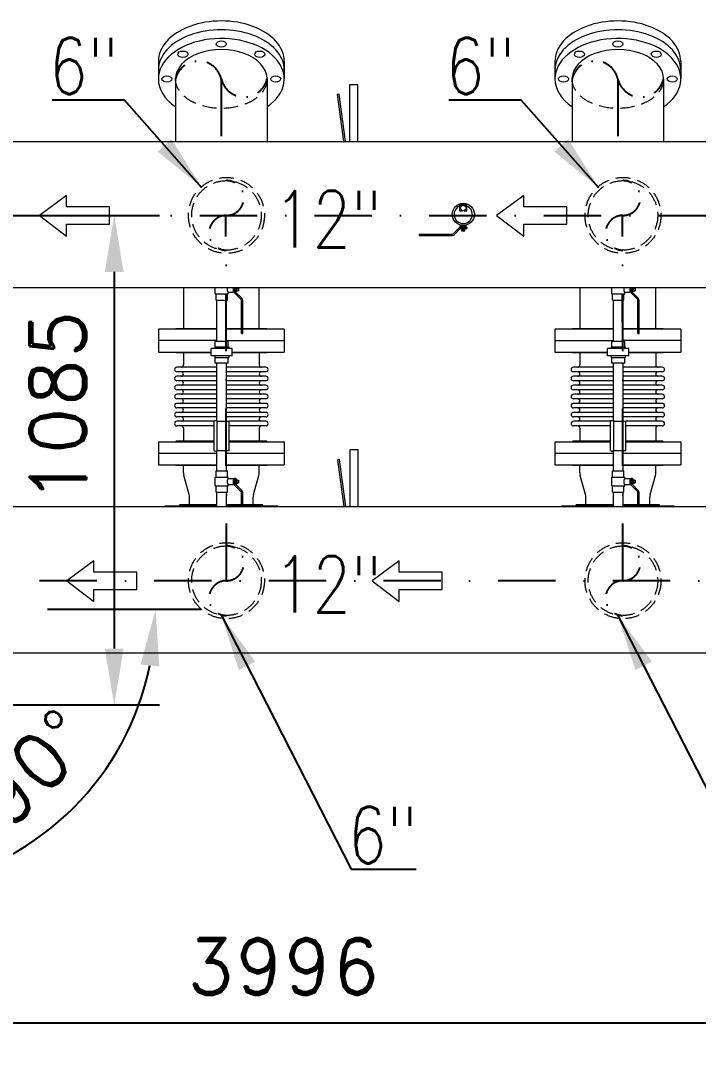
# Model space of a CAD drawing. Header units: millimetres. Extents: x -312439 to 477422, y -331570 to 212570.
# Drawn here: x 359720 to 361220, y 170198 to 172517 of the extents above; entities that cross this region are included whole.
import ezdxf

# ---------------------------------------------------------------- set-up
doc = ezdxf.new("R2010")
doc.units = ezdxf.units.MM
doc.linetypes.add('DASHDOT', pattern=[25.4, 12.7, -6.35, 0, -6.35])
doc.linetypes.add('HIDDEN', pattern=[9.525, 6.35, -3.175])
doc.layers.add('ARCONDTEXTO', color=4, linetype='Continuous')
doc.layers.add('TEXTO FORMATO', color=4, linetype='Continuous')
doc.styles.add('ROMAND', font='ROMAND.SHX')
doc.styles.add('ROMANS', font='romans.shx', dxfattribs={"height": 187.5})
doc.dimstyles.new('1-50 (MILIMETRO)', dxfattribs={"dimscale": 0, "dimtxt": 125, "dimasz": 125, "dimexe": 100, "dimexo": 100, "dimgap": 50, "dimtad": 0, "dimdec": 0, "dimzin": 0, "dimdsep": 46, "dimtxsty": 'ROMAND', "dimcen": -390, "dimclrd": 1, "dimclre": 1, "dimclrt": 3, "dimadec": 0, "dimazin": 0, "dimtfac": 1, "dimtdec": 0, "dimtix": 1, "dimtmove": 2, "dimatfit": 2, "dimfxl": 1, "dimtvp": 1, "dimtolj": 1, "dimtzin": 0, "dimarcsym": 0})

# ---------------------------------------------------------------- blocks, each defined once
blk = doc.blocks.new('*D117')
at = {"color": 1, "lineweight": -2, "transparency": 16777216}
for p, q in [((359708.4, 172086.3), (360026.7, 172086.3)), ((359926.7, 171961.3), (359926.7, 171126.8)), ((359496.5, 171001.8), (360026.7, 171001.8))]:
    blk.add_line(p, q, dxfattribs=at)
at = {"color": 1, "transparency": 16777216}
for points in [[(359905.8, 171961.3), (359947.5, 171961.3), (359926.7, 172086.3)], [(359905.8, 171126.8), (359947.5, 171126.8), (359926.7, 171001.8)]]:
    blk.add_solid(points, dxfattribs=at)
at = {"layer": 'Defpoints', "color": 0, "transparency": 16777216}
for p in [(359608.4, 172086.3), (359396.5, 171001.8), (359926.7, 171001.8)]:
    blk.add_point(p, dxfattribs=at)
at = {"color": 3, "transparency": 16777216, "insert": (359801.7, 171662.5), "char_height": 125, "attachment_point": 5, "rotation": 90, "style": 'ROMAND'}
blk.add_mtext('\\A1;1085', dxfattribs=at)
blk = doc.blocks.new('*D64')
at = {"color": 1, "lineweight": -2, "transparency": 16777216}
for p, q in [((358303.6, 170937.8), (358303.6, 170197.5)), ((362299.4, 170937.8), (362299.4, 170197.5)), ((358428.6, 170297.5), (362174.4, 170297.5))]:
    blk.add_line(p, q, dxfattribs=at)
at = {"color": 1, "transparency": 16777216}
for points in [[(358428.6, 170318.3), (358428.6, 170276.7), (358303.6, 170297.5)], [(362174.4, 170318.3), (362174.4, 170276.7), (362299.4, 170297.5)]]:
    blk.add_solid(points, dxfattribs=at)
at = {"layer": 'Defpoints', "color": 0, "transparency": 16777216}
for p in [(358303.6, 171037.8), (362299.4, 171037.8), (362299.4, 170297.5)]:
    blk.add_point(p, dxfattribs=at)
at = {"color": 3, "transparency": 16777216, "insert": (360301.5, 170422.5), "char_height": 125, "attachment_point": 5, "style": 'ROMAND'}
blk.add_mtext('\\A1;3996', dxfattribs=at)
blk = doc.blocks.new('*D66')
at = {"color": 1, "lineweight": -2, "transparency": 16777216}
for p, q in [((359779.1, 171213.7), (360118.4, 171213.7)), ((359396.5, 170831.1), (359396.5, 170491.8))]:
    blk.add_line(p, q, dxfattribs=at)
blk.add_arc((359396.5, 171213.7), 621.9, 281.5351, 348.4649, dxfattribs=at)
at = {"color": 1, "transparency": 16777216}
for points in [[(359985.1, 171091.4), (360026.6, 171087.2), (360018.4, 171213.7)], [(359522.9, 170583.6), (359518.7, 170625.1), (359396.5, 170591.8)]]:
    blk.add_solid(points, dxfattribs=at)
at = {"layer": 'Defpoints', "color": 0, "transparency": 16777216}
for p in [(359396.5, 171213.7), (359679.1, 171213.7), (359396.5, 170931.1), (359707.4, 170675.1)]:
    blk.add_point(p, dxfattribs=at)
at = {"color": 3, "transparency": 16777216, "insert": (359747.8, 170862.3), "char_height": 125, "attachment_point": 5, "rotation": 45, "style": 'ROMAND'}
blk.add_mtext('\\A1;90°', dxfattribs=at)

msp = doc.modelspace()

# ---------------------------------------------------------------- linework, layer by layer
at = {"color": 5, "linetype": 'Continuous', "lineweight": 0}
for p, q in [((360024.518, 172427.418), (360024.518, 172388.503)), ((360303.518, 172427.418), (360303.518, 172388.503)), ((360903.193, 172427.418), (360903.193, 172388.503)), ((361182.193, 172427.418), (361182.193, 172388.503)), ((360062.518, 172388.503), (360062.518, 172250.377)), ((360265.518, 172388.503), (360265.518, 172250.377)), ((360448.003, 172375.875), (360448.003, 172250.377)), ((360466.513, 172375.875), (360448.003, 172375.875)), ((360466.513, 172250.377), (360466.513, 172375.875)), ((360941.193, 172388.503), (360941.193, 172250.377)), ((361144.193, 172388.503), (361144.193, 172250.377)), ((360424.899, 172354.843), (360420.538, 172354.247)), ((360420.538, 172354.247), (360434.752, 172250.377)), ((360439.194, 172250.377), (360424.899, 172354.843)), ((359401.634, 172250.377), (362386.868, 172250.377)), ((359401.634, 171926.577), (362715.707, 171926.577)), ((360079.868, 171926.577), (360079.868, 171836.027)), ((360150.546, 171912.89), (360150.546, 171926.577)), ((360150.546, 171912.89), (360179.19, 171912.89)), ((360152.368, 171898.89), (360152.368, 171912.89)), ((360177.368, 171898.89), (360177.368, 171912.89)), ((360179.19, 171915.913), (360190.536, 171915.913)), ((360179.19, 171912.89), (360179.19, 171915.913)), ((360190.536, 171926.577), (360190.536, 171915.913)), ((360190.536, 171925.191), (360193.261, 171925.191)), ((360190.536, 171919.589), (360193.261, 171919.589)), ((360193.261, 171914.671), (360193.261, 171926.577)), ((360207.236, 171900.696), (360193.261, 171914.671)), ((360196.211, 171915.893), (360196.211, 171926.577)), ((360196.211, 171925.191), (360196.677, 171925.191)), ((360196.211, 171919.589), (360196.677, 171919.589)), ((360209.322, 171902.782), (360196.211, 171915.893)), ((360196.677, 171917.745), (360196.677, 171926.577)), ((360198.611, 171917.745), (360196.677, 171917.745)), ((360198.611, 171926.577), (360198.611, 171917.745)), ((360198.611, 171925.191), (360202.277, 171925.191)), ((360198.611, 171919.589), (360202.277, 171919.589)), ((360202.277, 171925.191), (360202.277, 171919.589)), ((360248.168, 171836.027), (360248.168, 171926.577)), ((360958.543, 171926.577), (360958.543, 171836.027)), ((361029.221, 171912.89), (361029.221, 171926.577)), ((361029.221, 171912.89), (361057.865, 171912.89)), ((361031.043, 171898.89), (361031.043, 171912.89)), ((361056.043, 171898.89), (361056.043, 171912.89)), ((361057.865, 171915.913), (361069.21, 171915.913)), ((361057.865, 171912.89), (361057.865, 171915.913)), ((361069.21, 171926.577), (361069.21, 171915.913)), ((361069.21, 171925.191), (361071.935, 171925.191)), ((361069.21, 171919.589), (361071.935, 171919.589)), ((361071.935, 171914.671), (361071.935, 171926.577)), ((361085.91, 171900.696), (361071.935, 171914.671)), ((361074.885, 171915.893), (361074.885, 171926.577)), ((361074.885, 171925.191), (361075.351, 171925.191)), ((361074.885, 171919.589), (361075.351, 171919.589)), ((361087.996, 171902.782), (361074.885, 171915.893)), ((361075.351, 171917.745), (361075.351, 171926.577)), ((361077.285, 171917.745), (361075.351, 171917.745)), ((361077.285, 171926.577), (361077.285, 171917.745)), ((361077.285, 171925.191), (361080.951, 171925.191)), ((361077.285, 171919.589), (361080.951, 171919.589)), ((361080.951, 171925.191), (361080.951, 171919.589)), ((361126.843, 171836.027), (361126.843, 171926.577)), ((360152.368, 171898.89), (360177.368, 171898.89)), ((360154.218, 171807.269), (360154.218, 171898.89)), ((360175.518, 171807.269), (360175.518, 171898.89)), ((360208.418, 171825.04), (360208.418, 171897.841)), ((360211.368, 171825.04), (360211.368, 171897.841)), ((361031.043, 171898.89), (361056.043, 171898.89)), ((361032.893, 171807.269), (361032.893, 171898.89)), ((361054.193, 171807.269), (361054.193, 171898.89)), ((361087.093, 171825.04), (361087.093, 171897.841)), ((361090.043, 171825.04), (361090.043, 171897.841)), ((360154.218, 171834.427), (360024.518, 171834.427)), ((360024.518, 171834.427), (360024.518, 171783.627)), ((360064.118, 171836.027), (360062.518, 171834.427)), ((360064.118, 171836.027), (360154.218, 171836.027)), ((360175.518, 171836.027), (360208.418, 171836.027)), ((360208.418, 171834.427), (360175.518, 171834.427)), ((360211.368, 171836.027), (360263.918, 171836.027)), ((360303.518, 171834.427), (360211.368, 171834.427)), ((360263.918, 171836.027), (360265.518, 171834.427)), ((360303.518, 171834.427), (360303.518, 171783.627)), ((361032.893, 171834.427), (360903.193, 171834.427)), ((360903.193, 171834.427), (360903.193, 171783.627)), ((360942.793, 171836.027), (360941.193, 171834.427)), ((360942.793, 171836.027), (361032.893, 171836.027)), ((361054.193, 171836.027), (361087.093, 171836.027)), ((361087.093, 171834.427), (361054.193, 171834.427)), ((361090.043, 171836.027), (361142.593, 171836.027)), ((361182.193, 171834.427), (361090.043, 171834.427)), ((361142.593, 171836.027), (361144.193, 171834.427)), ((361182.193, 171834.427), (361182.193, 171783.627)), ((360208.418, 171825.04), (360211.368, 171825.04)), ((361087.093, 171825.04), (361090.043, 171825.04)), ((360154.218, 171809.027), (360024.518, 171809.027)), ((360188.399, 171791.269), (360141.338, 171791.269)), ((360141.338, 171775.269), (360141.338, 171791.269)), ((360149.345, 171794.899), (360180.392, 171794.899)), ((360149.345, 171794.899), (360149.345, 171791.269)), ((360179.19, 171807.269), (360150.546, 171807.269)), ((360150.546, 171794.899), (360150.546, 171807.269)), ((360175.518, 171809.027), (360303.518, 171809.027)), ((360179.19, 171794.899), (360179.19, 171807.269)), ((360180.392, 171794.899), (360180.392, 171791.269)), ((360188.399, 171775.269), (360188.399, 171791.269)), ((360903.193, 171809.027), (361032.893, 171809.027)), ((361067.073, 171791.269), (361020.012, 171791.269)), ((361020.012, 171775.269), (361020.012, 171791.269)), ((361028.019, 171794.899), (361059.066, 171794.899)), ((361028.019, 171794.899), (361028.019, 171791.269)), ((361057.865, 171807.269), (361029.221, 171807.269)), ((361029.221, 171794.899), (361029.221, 171807.269)), ((361182.193, 171809.027), (361054.193, 171809.027)), ((361057.865, 171794.899), (361057.865, 171807.269)), ((361059.066, 171794.899), (361059.066, 171791.269)), ((361067.073, 171775.269), (361067.073, 171791.269)), ((360024.518, 171783.627), (360141.338, 171783.627)), ((360064.118, 171782.027), (360062.518, 171783.627)), ((360141.338, 171782.027), (360064.118, 171782.027)), ((360080.018, 171782.027), (360080.018, 171755.004)), ((360188.399, 171775.269), (360141.338, 171775.269)), ((360149.345, 171775.269), (360149.345, 171771.638)), ((360149.345, 171771.638), (360180.392, 171771.638)), ((360150.546, 171759.269), (360150.546, 171771.638)), ((360179.19, 171759.269), (360179.19, 171771.638)), ((360180.392, 171775.269), (360180.392, 171771.638)), ((360188.399, 171783.627), (360303.518, 171783.627)), ((360263.918, 171782.027), (360188.399, 171782.027)), ((360248.018, 171782.027), (360248.018, 171755.004)), ((360263.918, 171782.027), (360265.518, 171783.627)), ((360903.193, 171783.627), (361020.012, 171783.627)), ((360942.793, 171782.027), (360941.193, 171783.627)), ((361020.012, 171782.027), (360942.793, 171782.027)), ((360958.693, 171782.027), (360958.693, 171755.004)), ((361067.073, 171775.269), (361020.012, 171775.269)), ((361028.019, 171775.269), (361028.019, 171771.638)), ((361028.019, 171771.638), (361059.066, 171771.638)), ((361029.221, 171759.269), (361029.221, 171771.638)), ((361057.865, 171759.269), (361057.865, 171771.638)), ((361059.066, 171775.269), (361059.066, 171771.638)), ((361067.073, 171783.627), (361182.193, 171783.627)), ((361142.593, 171782.027), (361067.073, 171782.027)), ((361126.693, 171782.027), (361126.693, 171755.004)), ((361142.593, 171782.027), (361144.193, 171783.627)), ((360154.218, 171750.004), (360065.512, 171750.004)), ((360179.19, 171759.269), (360150.546, 171759.269)), ((360154.218, 171630.698), (360154.218, 171759.269)), ((360175.518, 171630.698), (360175.518, 171759.269)), ((360262.525, 171750.004), (360175.518, 171750.004)), ((361032.893, 171750.004), (360944.186, 171750.004)), ((361057.865, 171759.269), (361029.221, 171759.269)), ((361032.893, 171630.698), (361032.893, 171759.269)), ((361054.193, 171630.698), (361054.193, 171759.269)), ((361141.199, 171750.004), (361054.193, 171750.004)), ((360154.218, 171740.004), (360065.512, 171740.004)), ((360154.218, 171730.004), (360065.512, 171730.004)), ((360154.218, 171720.004), (360065.512, 171720.004)), ((360262.525, 171740.004), (360175.518, 171740.004)), ((360262.525, 171730.004), (360175.518, 171730.004)), ((360262.525, 171720.004), (360175.518, 171720.004)), ((361032.893, 171740.004), (360944.186, 171740.004)), ((361032.893, 171730.004), (360944.186, 171730.004)), ((361032.893, 171720.004), (360944.186, 171720.004)), ((361141.199, 171740.004), (361054.193, 171740.004)), ((361141.199, 171730.004), (361054.193, 171730.004)), ((361141.199, 171720.004), (361054.193, 171720.004)), ((360154.218, 171710.004), (360065.512, 171710.004)), ((360154.218, 171700.004), (360065.512, 171700.004)), ((360262.525, 171710.004), (360175.518, 171710.004)), ((360262.525, 171700.004), (360175.518, 171700.004)), ((361032.893, 171710.004), (360944.186, 171710.004)), ((361032.893, 171700.004), (360944.186, 171700.004)), ((361141.199, 171710.004), (361054.193, 171710.004)), ((361141.199, 171700.004), (361054.193, 171700.004)), ((360154.218, 171690.004), (360065.512, 171690.004)), ((360154.218, 171680.004), (360065.512, 171680.004)), ((360262.525, 171690.004), (360175.518, 171690.004)), ((360262.525, 171680.004), (360175.518, 171680.004)), ((361032.893, 171690.004), (360944.186, 171690.004)), ((361032.893, 171680.004), (360944.186, 171680.004)), ((361141.199, 171690.004), (361054.193, 171690.004)), ((361141.199, 171680.004), (361054.193, 171680.004)), ((360154.218, 171670.004), (360065.512, 171670.004)), ((360154.218, 171660.004), (360065.512, 171660.004)), ((360154.218, 171650.004), (360065.512, 171650.004)), ((360262.525, 171670.004), (360175.518, 171670.004)), ((360262.525, 171660.004), (360175.518, 171660.004)), ((360262.525, 171650.004), (360175.518, 171650.004)), ((361032.893, 171670.004), (360944.186, 171670.004)), ((361032.893, 171660.004), (360944.186, 171660.004)), ((361032.893, 171650.004), (360944.186, 171650.004)), ((361141.199, 171670.004), (361054.193, 171670.004)), ((361141.199, 171660.004), (361054.193, 171660.004)), ((361141.199, 171650.004), (361054.193, 171650.004)), ((360154.218, 171640.004), (360065.512, 171640.004)), ((360147.959, 171630.242), (360065.512, 171630.242)), ((360147.959, 171565.786), (360147.959, 171630.611)), ((360148.232, 171631.124), (360149.868, 171632.228)), ((360149.976, 171632.261), (360154.171, 171632.261)), ((360154.171, 171632.261), (360154.171, 171564.136)), ((360154.171, 171630.698), (360181.468, 171630.698)), ((360262.525, 171640.004), (360175.518, 171640.004)), ((360181.468, 171565.698), (360181.468, 171630.698)), ((360262.525, 171630.242), (360181.468, 171630.242)), ((361032.893, 171640.004), (360944.186, 171640.004)), ((361026.633, 171630.242), (360944.186, 171630.242)), ((361026.633, 171565.786), (361026.633, 171630.611)), ((361026.906, 171631.124), (361028.543, 171632.228)), ((361028.65, 171632.261), (361032.845, 171632.261)), ((361032.845, 171632.261), (361032.845, 171564.136)), ((361032.845, 171630.698), (361060.143, 171630.698)), ((361141.199, 171640.004), (361054.193, 171640.004)), ((361060.143, 171565.698), (361060.143, 171630.698)), ((361141.199, 171630.242), (361060.143, 171630.242)), ((360147.959, 171620.004), (360065.512, 171620.004)), ((360080.018, 171615.004), (360080.018, 171586.027)), ((360262.525, 171620.004), (360181.468, 171620.004)), ((360248.018, 171615.004), (360248.018, 171586.027)), ((361026.633, 171620.004), (360944.186, 171620.004)), ((360958.693, 171615.004), (360958.693, 171586.027)), ((361141.199, 171620.004), (361060.143, 171620.004)), ((361126.693, 171615.004), (361126.693, 171586.027)), ((360024.518, 171584.427), (360147.959, 171584.427)), ((360024.518, 171584.427), (360024.518, 171533.627)), ((360064.118, 171586.027), (360062.518, 171584.427)), ((360147.959, 171586.027), (360064.118, 171586.027)), ((360263.918, 171586.027), (360181.468, 171586.027)), ((360181.468, 171584.427), (360303.518, 171584.427)), ((360263.918, 171586.027), (360265.518, 171584.427)), ((360303.518, 171584.427), (360303.518, 171533.627)), ((360903.193, 171584.427), (361026.633, 171584.427)), ((360903.193, 171584.427), (360903.193, 171533.627)), ((360942.793, 171586.027), (360941.193, 171584.427)), ((361026.633, 171586.027), (360942.793, 171586.027)), ((361142.593, 171586.027), (361060.143, 171586.027)), ((361060.143, 171584.427), (361182.193, 171584.427)), ((361142.593, 171586.027), (361144.193, 171584.427)), ((361182.193, 171584.427), (361182.193, 171533.627)), ((360154.218, 171559.027), (360024.518, 171559.027)), ((360148.232, 171565.273), (360149.868, 171564.169)), ((360149.976, 171564.136), (360154.171, 171564.136)), ((360154.171, 171565.698), (360181.468, 171565.698)), ((360154.218, 171520.198), (360154.218, 171565.698)), ((360175.518, 171520.198), (360175.518, 171565.698)), ((360303.518, 171559.027), (360175.518, 171559.027)), ((360448.853, 171566.725), (360448.853, 171441.227)), ((360467.363, 171566.725), (360448.853, 171566.725)), ((360467.363, 171441.227), (360467.363, 171566.725)), ((361032.893, 171559.027), (360903.193, 171559.027)), ((361026.906, 171565.273), (361028.543, 171564.169)), ((361028.65, 171564.136), (361032.845, 171564.136)), ((361032.845, 171565.698), (361060.143, 171565.698)), ((361032.893, 171520.198), (361032.893, 171565.698)), ((361054.193, 171520.198), (361054.193, 171565.698)), ((361182.193, 171559.027), (361054.193, 171559.027)), ((360024.518, 171533.627), (360154.218, 171533.627)), ((360064.118, 171532.027), (360062.518, 171533.627)), ((360175.518, 171533.627), (360303.518, 171533.627)), ((360263.918, 171532.027), (360265.518, 171533.627)), ((360425.749, 171545.693), (360421.388, 171545.097)), ((360421.388, 171545.097), (360435.602, 171441.227)), ((360440.044, 171441.227), (360425.749, 171545.693)), ((360903.193, 171533.627), (361032.893, 171533.627)), ((360942.793, 171532.027), (360941.193, 171533.627)), ((361054.193, 171533.627), (361182.193, 171533.627)), ((361142.593, 171532.027), (361144.193, 171533.627)), ((360154.218, 171532.027), (360064.118, 171532.027)), ((360079.868, 171516.219), (360079.868, 171532.027)), ((360092.499, 171468.398), (360080.738, 171509.955)), ((360152.368, 171520.198), (360177.368, 171520.198)), ((360152.368, 171506.198), (360152.368, 171520.198)), ((360263.918, 171532.027), (360175.518, 171532.027)), ((360177.368, 171506.198), (360177.368, 171520.198)), ((360235.538, 171468.398), (360247.299, 171509.955)), ((360248.168, 171516.219), (360248.168, 171532.027)), ((361032.893, 171532.027), (360942.793, 171532.027)), ((360958.543, 171516.219), (360958.543, 171532.027)), ((360971.173, 171468.398), (360959.412, 171509.955)), ((361031.043, 171520.198), (361056.043, 171520.198)), ((361031.043, 171506.198), (361031.043, 171520.198)), ((361142.593, 171532.027), (361054.193, 171532.027)), ((361056.043, 171506.198), (361056.043, 171520.198)), ((361114.212, 171468.398), (361125.973, 171509.955)), ((361126.843, 171516.219), (361126.843, 171532.027)), ((360150.546, 171506.198), (360179.19, 171506.198)), ((360150.546, 171487.198), (360150.546, 171506.198)), ((360150.546, 171487.198), (360179.19, 171487.198)), ((360152.368, 171473.198), (360152.368, 171487.198)), ((360177.368, 171473.198), (360177.368, 171487.198)), ((360179.19, 171503.175), (360179.19, 171506.198)), ((360179.19, 171503.175), (360190.536, 171503.175)), ((360179.19, 171490.222), (360190.536, 171490.222)), ((360179.19, 171487.198), (360179.19, 171490.222)), ((360190.536, 171503.175), (360190.536, 171490.222)), ((360190.536, 171499.499), (360193.261, 171499.499)), ((360190.536, 171493.898), (360193.261, 171493.898)), ((360193.261, 171504.392), (360196.211, 171504.392)), ((360193.261, 171488.979), (360193.261, 171504.392)), ((360207.236, 171475.005), (360193.261, 171488.979)), ((360196.211, 171490.201), (360196.211, 171504.392)), ((360196.211, 171499.499), (360196.677, 171499.499)), ((360196.211, 171493.898), (360196.677, 171493.898)), ((360209.322, 171477.091), (360196.211, 171490.201)), ((360196.677, 171492.054), (360196.677, 171501.343)), ((360198.611, 171501.343), (360196.677, 171501.343)), ((360198.611, 171492.054), (360196.677, 171492.054)), ((360198.611, 171501.343), (360198.611, 171492.054)), ((360198.611, 171499.499), (360202.277, 171499.499)), ((360198.611, 171493.898), (360202.277, 171493.898)), ((360202.277, 171499.499), (360202.277, 171493.898)), ((361029.221, 171506.198), (361057.865, 171506.198)), ((361029.221, 171487.198), (361029.221, 171506.198)), ((361029.221, 171487.198), (361057.865, 171487.198)), ((361031.043, 171473.198), (361031.043, 171487.198)), ((361056.043, 171473.198), (361056.043, 171487.198)), ((361057.865, 171503.175), (361057.865, 171506.198)), ((361057.865, 171503.175), (361069.21, 171503.175)), ((361057.865, 171490.222), (361069.21, 171490.222)), ((361057.865, 171487.198), (361057.865, 171490.222)), ((361069.21, 171503.175), (361069.21, 171490.222)), ((361069.21, 171499.499), (361071.935, 171499.499)), ((361069.21, 171493.898), (361071.935, 171493.898)), ((361071.935, 171504.392), (361074.885, 171504.392)), ((361071.935, 171488.979), (361071.935, 171504.392)), ((361085.91, 171475.005), (361071.935, 171488.979)), ((361074.885, 171490.201), (361074.885, 171504.392)), ((361074.885, 171499.499), (361075.351, 171499.499)), ((361074.885, 171493.898), (361075.351, 171493.898)), ((361087.996, 171477.091), (361074.885, 171490.201)), ((361075.351, 171492.054), (361075.351, 171501.343)), ((361077.285, 171501.343), (361075.351, 171501.343)), ((361077.285, 171492.054), (361075.351, 171492.054)), ((361077.285, 171501.343), (361077.285, 171492.054)), ((361077.285, 171499.499), (361080.951, 171499.499)), ((361077.285, 171493.898), (361080.951, 171493.898)), ((361080.951, 171499.499), (361080.951, 171493.898)), ((360152.368, 171473.198), (360177.368, 171473.198)), ((360154.218, 171441.227), (360154.218, 171473.198)), ((360175.518, 171441.227), (360175.518, 171473.198)), ((360208.418, 171441.227), (360208.418, 171472.15)), ((360211.368, 171441.227), (360211.368, 171472.15)), ((361031.043, 171473.198), (361056.043, 171473.198)), ((361032.893, 171441.227), (361032.893, 171473.198)), ((361054.193, 171441.227), (361054.193, 171473.198)), ((361087.093, 171441.227), (361087.093, 171472.15)), ((361090.043, 171441.227), (361090.043, 171472.15)), ((359012.62, 171441.227), (362211.981, 171441.227)), ((360154.218, 171442.327), (360039.018, 171442.327)), ((360039.018, 171441.227), (360039.018, 171442.327)), ((360154.218, 171445.327), (360072.018, 171445.327)), ((360072.018, 171442.327), (360072.018, 171445.327)), ((360093.368, 171445.327), (360093.368, 171462.135)), ((360208.418, 171445.327), (360175.518, 171445.327)), ((360208.418, 171442.327), (360175.518, 171442.327)), ((360256.018, 171445.327), (360211.368, 171445.327)), ((360289.018, 171442.327), (360211.368, 171442.327)), ((360234.668, 171445.327), (360234.668, 171462.135)), ((360256.018, 171442.327), (360256.018, 171445.327)), ((361032.893, 171442.327), (360917.693, 171442.327)), ((360917.693, 171441.227), (360917.693, 171442.327)), ((361032.893, 171445.327), (360950.693, 171445.327)), ((360950.693, 171442.327), (360950.693, 171445.327)), ((360972.043, 171445.327), (360972.043, 171462.135)), ((361087.093, 171445.327), (361054.193, 171445.327)), ((361087.093, 171442.327), (361054.193, 171442.327)), ((361134.693, 171445.327), (361090.043, 171445.327)), ((361167.693, 171442.327), (361090.043, 171442.327)), ((361113.343, 171445.327), (361113.343, 171462.135)), ((361134.693, 171442.327), (361134.693, 171445.327)), ((361167.693, 171441.227), (361167.693, 171442.327)), ((358391.016, 171117.427), (362211.981, 171117.427))]:
    msp.add_line(p, q, dxfattribs=at)
at = {"color": 6, "linetype": 'DASHDOT', "ltscale": 10}
for p, q in [((360164.018, 172388.503), (360164.018, 172250.377)), ((361042.693, 172388.503), (361042.693, 172250.377)), ((359608.408, 172086.283), (362632.546, 172086.283)), ((360175.416, 171277.133), (360174.3, 172086.283)), ((361054.09, 171277.133), (361052.974, 172086.283)), ((361921.048, 171277.133), (358713.865, 171277.133))]:
    msp.add_line(p, q, dxfattribs=at)
at = {"color": 1, "linetype": 'Continuous', "lineweight": 0}
for p, q in [((359821.008, 172130.137), (359760.93, 172086.283)), ((359821.008, 172105.46), (359821.008, 172130.137)), ((360834.227, 172130.137), (360774.149, 172086.283)), ((360834.227, 172105.46), (360834.227, 172130.137)), ((359916.328, 172105.46), (359821.008, 172105.46)), ((359916.328, 172067.105), (359916.328, 172105.46)), ((360929.547, 172105.46), (360834.227, 172105.46)), ((360929.547, 172067.105), (360929.547, 172105.46)), ((359760.93, 172086.283), (359821.008, 172039.983)), ((359821.008, 172067.105), (359916.328, 172067.105)), ((359821.008, 172039.983), (359821.008, 172067.105)), ((360774.149, 172086.283), (360834.227, 172039.983)), ((360834.227, 172067.105), (360929.547, 172067.105)), ((360834.227, 172039.983), (360834.227, 172067.105)), ((359881.445, 171320.988), (359821.367, 171277.133)), ((359881.445, 171296.311), (359881.445, 171320.988)), ((360558.129, 171320.988), (360498.051, 171277.133)), ((360558.129, 171296.311), (360558.129, 171320.988)), ((359976.765, 171296.311), (359881.445, 171296.311)), ((359976.765, 171257.956), (359976.765, 171296.311)), ((360653.449, 171296.311), (360558.129, 171296.311)), ((360653.449, 171257.956), (360653.449, 171296.311)), ((359821.367, 171277.133), (359881.445, 171230.834)), ((359881.445, 171257.956), (359976.765, 171257.956)), ((359881.445, 171230.834), (359881.445, 171257.956)), ((360498.051, 171277.133), (360558.129, 171230.834)), ((360558.129, 171257.956), (360653.449, 171257.956)), ((360558.129, 171230.834), (360558.129, 171257.956))]:
    msp.add_line(p, q, dxfattribs=at)
at = {"color": 2, "linetype": 'Continuous', "lineweight": 0}
for p, q in [((360692.542, 172096.775), (360692.542, 172111.178)), ((360692.542, 172111.178), (360708.15, 172111.178)), ((360692.542, 172108.807), (360708.15, 172108.807)), ((360692.542, 172096.775), (360698.311, 172096.775)), ((360701.872, 172096.775), (360708.15, 172096.775)), ((360708.15, 172096.775), (360708.15, 172111.178)), ((360602.742, 172044.927), (360602.742, 172041.977)), ((360602.742, 172044.927), (360675.543, 172044.927)), ((360678.398, 172046.109), (360692.372, 172060.084)), ((360680.484, 172044.023), (360693.594, 172057.134)), ((360692.372, 172060.084), (360707.785, 172060.084)), ((360693.594, 172057.134), (360707.785, 172057.134)), ((360693.615, 172062.809), (360693.615, 172064.758)), ((360706.568, 172062.809), (360693.615, 172062.809)), ((360696.006, 172056.668), (360696.006, 172054.734)), ((360704.177, 172056.668), (360696.006, 172056.668)), ((360696.006, 172054.734), (360704.177, 172054.734)), ((360697.291, 172060.084), (360697.291, 172062.809)), ((360697.291, 172056.668), (360697.291, 172057.134)), ((360697.291, 172051.068), (360697.291, 172054.734)), ((360702.893, 172051.068), (360697.291, 172051.068)), ((360702.893, 172060.084), (360702.893, 172062.809)), ((360702.893, 172056.668), (360702.893, 172057.134)), ((360702.893, 172051.068), (360702.893, 172054.734)), ((360704.177, 172054.734), (360704.177, 172056.668)), ((360706.568, 172062.809), (360706.568, 172064.758)), ((360707.785, 172060.084), (360707.785, 172057.134)), ((360602.742, 172041.977), (360675.543, 172041.977))]:
    msp.add_line(p, q, dxfattribs=at)
at = {"color": 3, "linetype": 'Continuous', "lineweight": 0}
msp.add_line((360289.018, 171441.227), (360289.018, 171442.327), dxfattribs=at)
at = {"color": 1, "linetype": 'HIDDEN', "lineweight": 0, "ltscale": 5}
for centre, radius in [((360175.416, 172086.283), 84.15), ((360175.416, 172086.283), 77.04), ((361054.09, 172086.283), 84.15), ((361054.09, 172086.283), 77.04), ((360175.416, 171277.133), 84.15), ((360175.416, 171277.133), 77.04), ((361054.09, 171277.133), 84.15), ((361054.09, 171277.133), 77.04)]:
    msp.add_circle(centre, radius, dxfattribs=at)
at = {"color": 2, "linetype": 'Continuous', "lineweight": 0}
for centre, radius in [((360700.092, 172088.477), 24.587), ((360700.092, 172102.616), 6.106)]:
    msp.add_circle(centre, radius, dxfattribs=at)
at = {"color": 6, "linetype": 'DASHDOT', "ltscale": 4}
for centre, radius, start, end in [((360113.268, 172376.273), 52.203, 13.549096, 166.450904), ((360991.943, 172376.273), 52.203, 13.549096, 166.450904), ((360214.768, 172400.733), 52.203, 193.549096, 346.450904), ((361093.443, 172400.733), 52.203, 193.549096, 346.450904), ((360175.416, 172124.803), 38.52, 270, 90), ((361054.09, 172124.803), 38.52, 270, 90), ((360175.416, 172047.763), 38.52, 90, 270), ((361054.09, 172047.763), 38.52, 90, 270), ((360175.416, 171315.653), 38.52, 270, 90), ((361054.09, 171315.653), 38.52, 270, 90), ((360175.416, 171238.613), 38.52, 90, 270), ((361054.09, 171238.613), 38.52, 90, 270)]:
    msp.add_arc(centre, radius, start, end, dxfattribs=at)
at = {"color": 2, "linetype": 'Continuous', "lineweight": 0}
for centre, radius, start, end in [((360700.092, 172088.477), 20.278, 111.85827, 66.584397), ((360675.543, 172048.964), 4.038, 270, 315), ((360675.543, 172048.964), 6.988, 270, 315)]:
    msp.add_arc(centre, radius, start, end, dxfattribs=at)
at = {"color": 5, "linetype": 'Continuous', "lineweight": 0}
for centre, radius, start, end in [((360204.381, 171897.841), 4.038, 0, 45), ((360204.381, 171897.841), 6.988, 0, 45), ((361083.055, 171897.841), 4.038, 0, 45), ((361083.055, 171897.841), 6.988, 0, 45), ((360065.512, 171745.004), 5, 90, 270), ((360075.018, 171755.004), 5, 270, 0), ((360253.018, 171755.004), 5, 180, 270), ((360262.525, 171745.004), 5, 270, 90), ((360944.186, 171745.004), 5, 90, 270), ((360953.693, 171755.004), 5, 270, 0), ((361131.693, 171755.004), 5, 180, 270), ((361141.199, 171745.004), 5, 270, 90), ((360065.512, 171725.004), 5, 90, 270), ((360075.018, 171735.004), 5, 270, 90), ((360075.018, 171715.004), 5, 270, 90), ((360253.018, 171735.004), 5, 90, 270), ((360253.018, 171715.004), 5, 90, 270), ((360262.525, 171725.004), 5, 270, 90), ((360944.186, 171725.004), 5, 90, 270), ((360953.693, 171735.004), 5, 270, 90), ((360953.693, 171715.004), 5, 270, 90), ((361131.693, 171735.004), 5, 90, 270), ((361131.693, 171715.004), 5, 90, 270), ((361141.199, 171725.004), 5, 270, 90), ((360065.512, 171705.004), 5, 90, 270), ((360075.018, 171695.004), 5, 270, 90), ((360253.018, 171695.004), 5, 90, 270), ((360262.525, 171705.004), 5, 270, 90), ((360944.186, 171705.004), 5, 90, 270), ((360953.693, 171695.004), 5, 270, 90), ((361131.693, 171695.004), 5, 90, 270), ((361141.199, 171705.004), 5, 270, 90), ((360065.512, 171685.004), 5, 90, 270), ((360075.018, 171675.004), 5, 270, 90), ((360253.018, 171675.004), 5, 90, 270), ((360262.525, 171685.004), 5, 270, 90), ((360944.186, 171685.004), 5, 90, 270), ((360953.693, 171675.004), 5, 270, 90), ((361131.693, 171675.004), 5, 90, 270), ((361141.199, 171685.004), 5, 270, 90), ((360065.512, 171665.004), 5, 90, 270), ((360065.512, 171645.004), 5, 90, 270), ((360075.018, 171655.004), 5, 270, 90), ((360253.018, 171655.004), 5, 90, 270), ((360262.525, 171665.004), 5, 270, 90), ((360262.525, 171645.004), 5, 270, 90), ((360944.186, 171665.004), 5, 90, 270), ((360944.186, 171645.004), 5, 90, 270), ((360953.693, 171655.004), 5, 270, 90), ((361131.693, 171655.004), 5, 90, 270), ((361141.199, 171665.004), 5, 270, 90), ((361141.199, 171645.004), 5, 270, 90), ((360065.512, 171625.123), 5.119, 90, 270), ((360075.144, 171635.004), 5.002, 287.829397, 88.562061), ((360148.578, 171630.611), 0.619, 123.997812, 180), ((360149.976, 171632.068), 0.193, 90, 123.997811), ((360252.893, 171635.004), 5.002, 91.437939, 252.170603), ((360262.525, 171625.123), 5.119, 270, 90), ((360944.186, 171625.123), 5.119, 90, 270), ((360953.818, 171635.004), 5.002, 287.829397, 88.562061), ((361027.252, 171630.611), 0.619, 123.997812, 180), ((361028.65, 171632.068), 0.193, 90, 123.997811), ((361131.567, 171635.004), 5.002, 91.437939, 252.170603), ((361141.199, 171625.123), 5.119, 270, 90), ((360075.018, 171615.004), 5, 0, 90), ((360253.018, 171615.004), 5, 90, 180), ((360953.693, 171615.004), 5, 0, 90), ((361131.693, 171615.004), 5, 90, 180), ((360148.578, 171565.786), 0.619, 180, 236.002188), ((360149.976, 171564.329), 0.193, 236.002189, 270), ((361027.252, 171565.786), 0.619, 180, 236.002188), ((361028.65, 171564.329), 0.193, 236.002189, 270), ((360102.868, 171516.219), 23, 180, 195.802514), ((360225.168, 171516.219), 23, 344.197486, 0), ((360981.543, 171516.219), 23, 180, 195.802514), ((361103.843, 171516.219), 23, 344.197486, 0), ((360070.368, 171462.135), 23, 0, 15.802514), ((360204.381, 171472.15), 4.038, 0, 45), ((360204.381, 171472.15), 6.988, 0, 45), ((360257.668, 171462.135), 23, 164.197486, 180), ((360949.043, 171462.135), 23, 0, 15.802514), ((361083.055, 171472.15), 4.038, 0, 45), ((361083.055, 171472.15), 6.988, 0, 45), ((361136.343, 171462.135), 23, 164.197486, 180)]:
    msp.add_arc(centre, radius, start, end, dxfattribs=at)
for centre, major_axis, start_param, end_param in [((360164.018, 172427.418), (-139.5, 0), 3.14159265, 6.28318531), ((361042.693, 172427.418), (-139.5, 0), 3.14159265, 6.28318531), ((360164.018, 172407.96), (-139.5, 0), 3.14159265, 6.28318531), ((360164.018, 172388.503), (-139.5, 0), 2.38561113, 6.28318531), ((361042.693, 172407.96), (-139.5, 0), 3.14159265, 6.28318531), ((361042.693, 172388.503), (-139.5, 0), 2.38561113, 6.28318531), ((360164.018, 172388.503), (-101.5, 0), 3.14159265, 6.28318531), ((361042.693, 172388.503), (-101.5, 0), 3.14159265, 6.28318531), ((360164.018, 172388.503), (-139.5, 0), 0, 0.75598152), ((361042.693, 172388.503), (-139.5, 0), 0, 0.75598152)]:
    msp.add_ellipse(centre, major_axis=major_axis, ratio=0.64278761, start_param=start_param, end_param=end_param, dxfattribs=at)
for centre in [(360164.018, 172465.959), (361042.693, 172465.959), (360078.812, 172443.272), (360249.225, 172443.272), (360957.486, 172443.272), (361127.899, 172443.272), (360043.518, 172388.503), (360284.518, 172388.503), (360922.193, 172388.503), (361163.193, 172388.503)]:
    msp.add_ellipse(centre, major_axis=(-11.1, 0), ratio=0.64278761, dxfattribs=at)
at = {"color": 1, "linetype": 'HIDDEN', "lineweight": 0, "ltscale": 5, "extrusion": (0, 0, -1)}
for centre in [(360164.018, 172388.503), (361042.693, 172388.503)]:
    msp.add_ellipse(centre, major_axis=(-101.5, 0), ratio=0.64278761, start_param=3.14159265, end_param=6.28318531, dxfattribs=at)
at = {"color": 5, "linetype": 'Continuous', "lineweight": 0}
for points, knots in [([(360177.642, 171922.39), (360177.642, 171922.804), (360177.663, 171923.229), (360177.746, 171924.071), (360177.808, 171924.487), (360177.96, 171925.283), (360178.051, 171925.663), (360178.2, 171926.211), (360178.256, 171926.399), (360178.311, 171926.577)], [0, 0, 0, 0, 1.24074145, 1.24074145, 2.4814829, 2.4814829, 3.72222435, 3.72222435, 4.42137472, 4.42137472, 4.42137472, 4.42137472]), ([(360179.19, 171915.913), (360179.19, 171915.913), (360179.172, 171915.954), (360179.098, 171916.12), (360179.042, 171916.247), (360178.901, 171916.58), (360178.816, 171916.786), (360178.633, 171917.259), (360178.534, 171917.526), (360178.343, 171918.095), (360178.242, 171918.416), (360178.051, 171919.117), (360177.96, 171919.497), (360177.808, 171920.293), (360177.746, 171920.709), (360177.663, 171921.551), (360177.642, 171921.976), (360177.642, 171922.39)], [29.7519858, 29.7519858, 29.7519858, 29.7519858, 30.99057651, 30.99057651, 32.22916721, 32.22916721, 33.46775791, 33.46775791, 34.70634861, 34.70634861, 35.94709006, 35.94709006, 37.18783151, 37.18783151, 38.42857296, 38.42857296, 39.66931441, 39.66931441, 39.66931441, 39.66931441]), ([(361056.316, 171922.39), (361056.316, 171922.804), (361056.337, 171923.229), (361056.42, 171924.071), (361056.482, 171924.487), (361056.634, 171925.283), (361056.725, 171925.663), (361056.874, 171926.211), (361056.93, 171926.399), (361056.985, 171926.577)], [0, 0, 0, 0, 1.24074145, 1.24074145, 2.4814829, 2.4814829, 3.72222435, 3.72222435, 4.42137472, 4.42137472, 4.42137472, 4.42137472]), ([(361057.865, 171915.913), (361057.865, 171915.913), (361057.846, 171915.954), (361057.772, 171916.12), (361057.716, 171916.247), (361057.575, 171916.58), (361057.49, 171916.786), (361057.307, 171917.259), (361057.208, 171917.526), (361057.017, 171918.095), (361056.916, 171918.416), (361056.725, 171919.117), (361056.634, 171919.497), (361056.482, 171920.293), (361056.42, 171920.709), (361056.337, 171921.551), (361056.316, 171921.976), (361056.316, 171922.39)], [29.7519858, 29.7519858, 29.7519858, 29.7519858, 30.99057651, 30.99057651, 32.22916721, 32.22916721, 33.46775791, 33.46775791, 34.70634861, 34.70634861, 35.94709006, 35.94709006, 37.18783151, 37.18783151, 38.42857296, 38.42857296, 39.66931441, 39.66931441, 39.66931441, 39.66931441]), ([(360177.642, 171496.698), (360177.642, 171497.112), (360177.663, 171497.537), (360177.746, 171498.379), (360177.808, 171498.796), (360177.96, 171499.591), (360178.051, 171499.971), (360178.242, 171500.672), (360178.343, 171500.994), (360178.534, 171501.562), (360178.633, 171501.83), (360178.816, 171502.303), (360178.901, 171502.509), (360179.042, 171502.841), (360179.098, 171502.968), (360179.172, 171503.135), (360179.19, 171503.175), (360179.19, 171503.175)], [0, 0, 0, 0, 1.24074145, 1.24074145, 2.4814829, 2.4814829, 3.72222435, 3.72222435, 4.9629658, 4.9629658, 6.2015565, 6.2015565, 7.4401472, 7.4401472, 8.6787379, 8.6787379, 9.9173286, 9.9173286, 9.9173286, 9.9173286]), ([(360179.19, 171490.222), (360179.19, 171490.222), (360179.172, 171490.262), (360179.098, 171490.429), (360179.042, 171490.556), (360178.901, 171490.888), (360178.816, 171491.094), (360178.633, 171491.567), (360178.534, 171491.835), (360178.343, 171492.403), (360178.242, 171492.725), (360178.051, 171493.426), (360177.96, 171493.806), (360177.808, 171494.601), (360177.746, 171495.018), (360177.663, 171495.86), (360177.642, 171496.285), (360177.642, 171496.698)], [29.7519858, 29.7519858, 29.7519858, 29.7519858, 30.99057651, 30.99057651, 32.22916721, 32.22916721, 33.46775791, 33.46775791, 34.70634861, 34.70634861, 35.94709006, 35.94709006, 37.18783151, 37.18783151, 38.42857296, 38.42857296, 39.66931441, 39.66931441, 39.66931441, 39.66931441]), ([(361056.316, 171496.698), (361056.316, 171497.112), (361056.337, 171497.537), (361056.42, 171498.379), (361056.482, 171498.796), (361056.634, 171499.591), (361056.725, 171499.971), (361056.916, 171500.672), (361057.017, 171500.994), (361057.208, 171501.562), (361057.307, 171501.83), (361057.49, 171502.303), (361057.575, 171502.509), (361057.716, 171502.841), (361057.772, 171502.968), (361057.846, 171503.135), (361057.865, 171503.175), (361057.865, 171503.175)], [0, 0, 0, 0, 1.24074145, 1.24074145, 2.4814829, 2.4814829, 3.72222435, 3.72222435, 4.9629658, 4.9629658, 6.2015565, 6.2015565, 7.4401472, 7.4401472, 8.6787379, 8.6787379, 9.9173286, 9.9173286, 9.9173286, 9.9173286]), ([(361057.865, 171490.222), (361057.865, 171490.222), (361057.846, 171490.262), (361057.772, 171490.429), (361057.716, 171490.556), (361057.575, 171490.888), (361057.49, 171491.094), (361057.307, 171491.567), (361057.208, 171491.835), (361057.017, 171492.403), (361056.916, 171492.725), (361056.725, 171493.426), (361056.634, 171493.806), (361056.482, 171494.601), (361056.42, 171495.018), (361056.337, 171495.86), (361056.316, 171496.285), (361056.316, 171496.698)], [29.7519858, 29.7519858, 29.7519858, 29.7519858, 30.99057651, 30.99057651, 32.22916721, 32.22916721, 33.46775791, 33.46775791, 34.70634861, 34.70634861, 35.94709006, 35.94709006, 37.18783151, 37.18783151, 38.42857296, 38.42857296, 39.66931441, 39.66931441, 39.66931441, 39.66931441])]:
    msp.add_open_spline(points, degree=3, knots=knots, dxfattribs=at)

# ---------------------------------------------------------------- texts
at = {"layer": 'ARCONDTEXTO', "linetype": 'Continuous', "lineweight": -3, "style": 'ROMANS', "width": 0.8}
for s, p in [('6"', (359782.178, 172354.617)), ('6"', (360661.281, 172354.617)), ('12"', (360280.101, 172015.475)), ('12"', (360280.101, 171206.326)), ('6"', (360444.714, 170651.006))]:
    msp.add_text(s, height=125, dxfattribs=at).set_placement(p)

# ---------------------------------------------------------------- dimensions: what is measured, and where the dimension line sits
dim = msp.add_linear_dim(base=(359926.671, 171001.756), p1=(359608.408, 172086.283), p2=(359396.458, 171001.756), angle=90, dimstyle='1-50 (MILIMETRO)', override={"dimscale": 1})
dim.commit()
dim.dimension.update_dxf_attribs({"geometry": '*D117', "text_midpoint": (359801.671, 171662.46), "dimtype": 160})
dim = msp.add_angular_dim_3p(base=(359707.425, 170675.095), center=(359396.458, 171213.706), p1=(359396.458, 170931.106), p2=(359679.058, 171213.706), dimstyle='1-50 (MILIMETRO)', override={"dimscale": 1})
dim.commit()
dim.dimension.update_dxf_attribs({"geometry": '*D66', "text_midpoint": (359747.843, 170862.321)})
dim = msp.add_linear_dim(base=(362299.381, 170297.514), p1=(358303.616, 171037.827), p2=(362299.381, 171037.827), dimstyle='1-50 (MILIMETRO)', override={"dimscale": 1})
dim.commit()
dim.dimension.update_dxf_attribs({"geometry": '*D64', "text_midpoint": (360301.499, 170422.514)})

# ---------------------------------------------------------------- leaders
at = {"layer": 'TEXTO FORMATO'}
for points in [[(360121.169, 172147.742), (359949.376, 172341.732), (359789.096, 172341.732)], [(361000.272, 172147.742), (360828.479, 172341.732), (360668.199, 172341.732)], [(360164.187, 171199.853), (360451.632, 170638.121), (360596.048, 170638.121)], [(361042.861, 171199.853), (361330.306, 170638.121), (361474.722, 170638.121)]]:
    msp.add_leader(points, dimstyle='1-50 (MILIMETRO)', override={"dimscale": 1}, dxfattribs=at)

doc.saveas('drawing.dxf')
